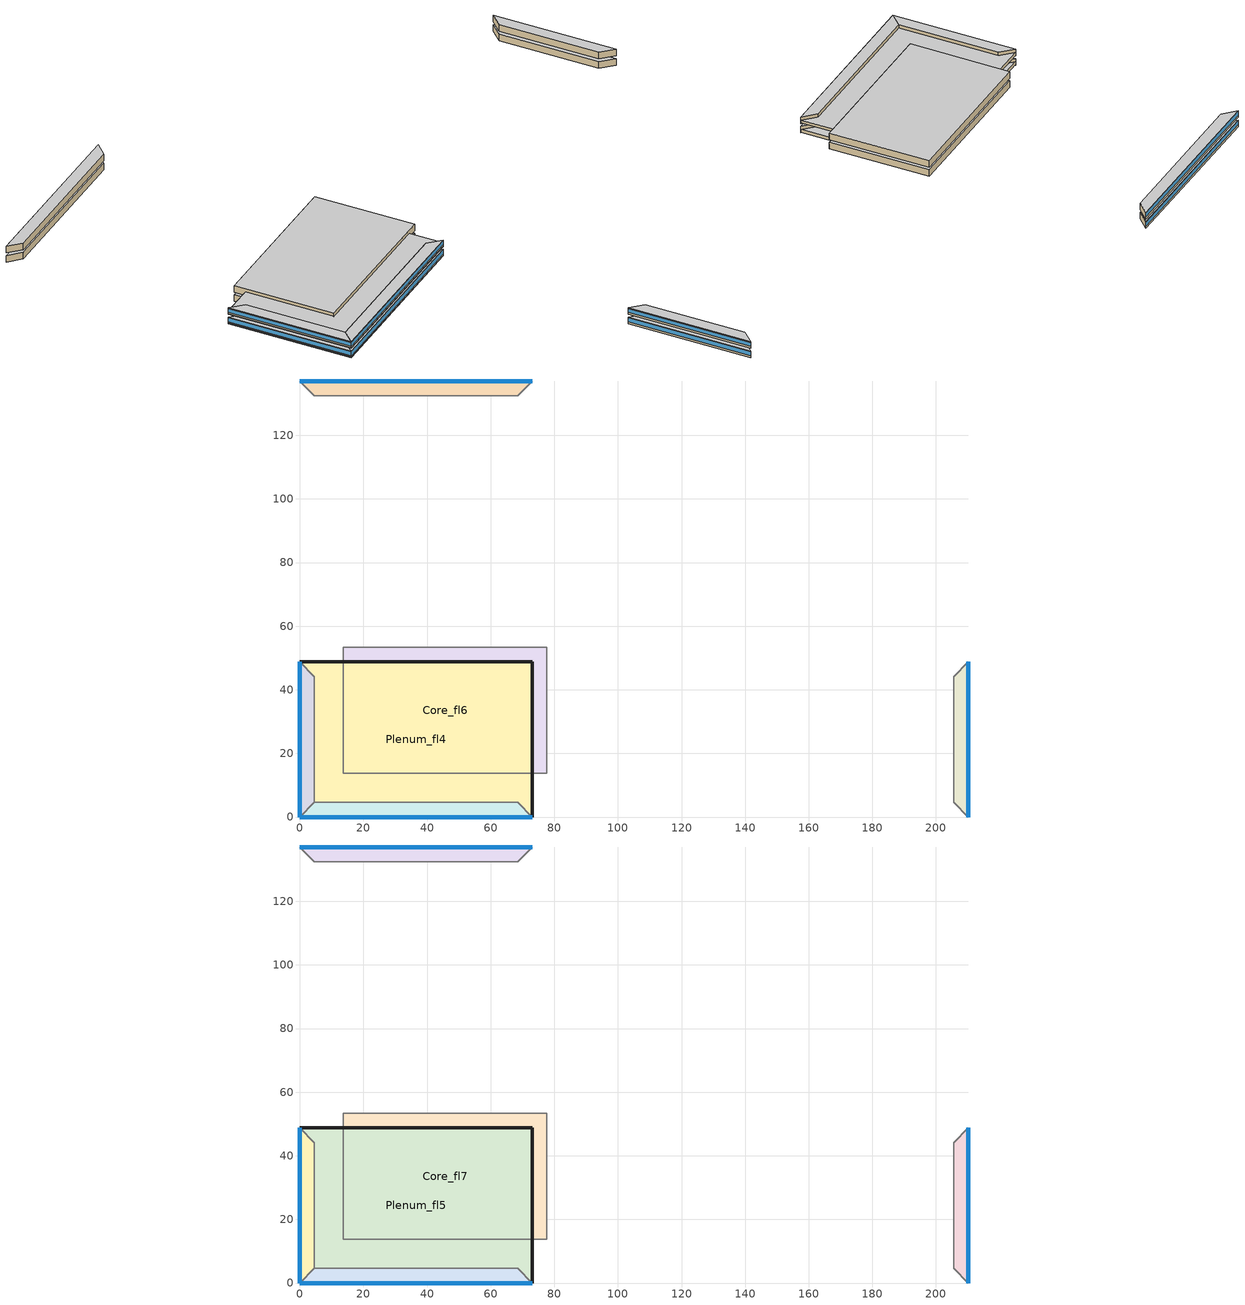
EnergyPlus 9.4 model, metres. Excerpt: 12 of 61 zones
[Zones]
Core_fl6
 floor adiabatic (INT-FLOOR-TOPSIDE): 77.68,53.31 77.68,13.72 13.72,13.72 13.72,53.31 z63.41
 wall to Perimeter_fl6_ZN_2 (int-walls): 77.68,13.72 77.68,53.31 z63.41:66.16
 wall to Perimeter_fl6_ZN_3 (int-walls): 77.68,53.31 13.72,53.31 z63.41:66.16
 wall to Perimeter_fl6_ZN_1 (int-walls): 13.72,13.72 77.68,13.72 z63.41:66.16
 wall to Perimeter_fl6_ZN_4 (int-walls): 13.72,53.31 13.72,13.72 z63.41:66.16
 ceiling to Plenum_fl6 (DropCeiling): 13.72,53.31 13.72,13.72 77.68,13.72 77.68,53.31 z66.16
Plenum_fl4
 floor to Perimeter_fl4_ZN_1 (DropCeiling): 73.11,0 0,0 4.57,4.57 68.53,4.57 z63.72
 floor to Perimeter_fl4_ZN_2 (DropCeiling): 73.11,0 68.53,4.57 68.53,44.16 73.11,48.74 z63.72
 floor to Perimeter_fl4_ZN_3 (DropCeiling): 0,48.74 73.11,48.74 68.53,44.16 4.57,44.16 z63.72
 floor to Perimeter_fl4_ZN_4 (DropCeiling): 0,0 0,48.74 4.57,44.16 4.57,4.57 z63.72
 floor to Core_fl4 (DropCeiling): 68.53,4.57 4.57,4.57 4.57,44.16 68.53,44.16 z63.72
 wall outside (Mass Non-res Ext Wall): 73.11,0 73.11,48.74 0,48.74 0,0 73.11,0 z63.72:64.94
 ceiling adiabatic (INT-FLOOR-UNDERSIDE): 73.11,48.74 0,48.74 0,0 73.11,0 z64.94
Perimeter_fl6_ZN_1
 floor adiabatic (INT-FLOOR-TOPSIDE): 68.53,4.57 73.11,0 0,0 4.57,4.57 z63.41
 wall outside (Mass Non-res Ext Wall): 0,0 73.11,0 z63.41:66.16
 wall to Perimeter_fl6_ZN_2 (int-walls): 73.11,0 68.53,4.57 z63.41:66.16
 wall to Perimeter_fl6_ZN_4 (int-walls): 4.57,4.57 0,0 z63.41:66.16
 window (Window Non-res Fixed): 0,0 73.11,0 z64.33:65.91
 ceiling to Plenum_fl6 (DropCeiling): 4.57,4.57 0,0 73.11,0 68.53,4.57 z66.16
Perimeter_fl6_ZN_2
 floor adiabatic (INT-FLOOR-TOPSIDE): 205.63,44.16 210.13,48.74 210.13,0 205.63,4.57 z63.41
 wall outside (Mass Non-res Ext Wall): 210.13,0 210.13,48.74 z63.41:66.16
 wall to Perimeter_fl6_ZN_3 (int-walls): 210.13,48.74 205.63,44.16 z63.41:66.16
 window (Window Non-res Fixed): 210.13,0 210.13,48.74 z64.33:65.91
 ceiling to Plenum_fl6 (DropCeiling): 205.63,4.57 210.13,0 210.13,48.74 205.63,44.16 z66.16
Perimeter_fl6_ZN_3
 floor adiabatic (INT-FLOOR-TOPSIDE): 4.57,132.49 0,137.06 73.11,137.06 68.53,132.49 z63.41
 wall outside (Mass Non-res Ext Wall): 73.11,137.06 0,137.06 z63.41:66.16
 wall to Perimeter_fl6_ZN_4 (int-walls): 0,137.06 4.57,132.49 z63.41:66.16
 window (Window Non-res Fixed): 73.11,137.06 0,137.06 z64.33:65.91
 ceiling to Plenum_fl6 (DropCeiling): 68.53,132.49 73.11,137.06 0,137.06 4.57,132.49 z66.16
Perimeter_fl6_ZN_4
 floor adiabatic (INT-FLOOR-TOPSIDE): 4.57,4.57 0,0 0,48.74 4.57,44.16 z63.41
 wall outside (Mass Non-res Ext Wall): 0,48.74 0,0 z63.41:66.16
 window (Window Non-res Fixed): 0,48.74 0,0 z64.33:65.91
 ceiling to Plenum_fl6 (DropCeiling): 4.57,44.16 0,48.74 0,0 4.57,4.57 z66.16
Core_fl7
 floor adiabatic (INT-FLOOR-TOPSIDE): 77.68,53.31 77.68,13.72 13.72,13.72 13.72,53.31 z67.37
 wall to Perimeter_fl7_ZN_2 (int-walls): 77.68,13.72 77.68,53.31 z67.37:70.12
 wall to Perimeter_fl7_ZN_3 (int-walls): 77.68,53.31 13.72,53.31 z67.37:70.12
 wall to Perimeter_fl7_ZN_1 (int-walls): 13.72,13.72 77.68,13.72 z67.37:70.12
 wall to Perimeter_fl7_ZN_4 (int-walls): 13.72,53.31 13.72,13.72 z67.37:70.12
 ceiling to Plenum_fl7 (DropCeiling): 13.72,53.31 13.72,13.72 77.68,13.72 77.68,53.31 z70.12
Plenum_fl5
 floor to Perimeter_fl5_ZN_1 (DropCeiling): 73.11,0 0,0 4.57,4.57 68.53,4.57 z67.68
 floor to Perimeter_fl5_ZN_2 (DropCeiling): 73.11,0 68.53,4.57 68.53,44.16 73.11,48.74 z67.68
 floor to Perimeter_fl5_ZN_3 (DropCeiling): 0,48.74 73.11,48.74 68.53,44.16 4.57,44.16 z67.68
 floor to Perimeter_fl5_ZN_4 (DropCeiling): 0,0 0,48.74 4.57,44.16 4.57,4.57 z67.68
 floor to Core_fl5 (DropCeiling): 68.53,4.57 4.57,4.57 4.57,44.16 68.53,44.16 z67.68
 wall outside (Mass Non-res Ext Wall): 73.11,0 73.11,48.74 0,48.74 0,0 73.11,0 z67.68:68.9
 ceiling adiabatic (INT-FLOOR-UNDERSIDE): 73.11,48.74 0,48.74 0,0 73.11,0 z68.9
Perimeter_fl7_ZN_1
 floor adiabatic (INT-FLOOR-TOPSIDE): 68.53,4.57 73.11,0 0,0 4.57,4.57 z67.37
 wall outside (Mass Non-res Ext Wall): 0,0 73.11,0 z67.37:70.12
 wall to Perimeter_fl7_ZN_2 (int-walls): 73.11,0 68.53,4.57 z67.37:70.12
 wall to Perimeter_fl7_ZN_4 (int-walls): 4.57,4.57 0,0 z67.37:70.12
 window (Window Non-res Fixed): 0,0 73.11,0 z68.29:69.87
 ceiling to Plenum_fl7 (DropCeiling): 4.57,4.57 0,0 73.11,0 68.53,4.57 z70.12
Perimeter_fl7_ZN_2
 floor adiabatic (INT-FLOOR-TOPSIDE): 205.63,44.16 210.13,48.74 210.13,0 205.63,4.57 z67.37
 wall outside (Mass Non-res Ext Wall): 210.13,0 210.13,48.74 z67.37:70.12
 wall to Perimeter_fl7_ZN_3 (int-walls): 210.13,48.74 205.63,44.16 z67.37:70.12
 window (Window Non-res Fixed): 210.13,0 210.13,48.74 z68.29:69.87
 ceiling to Plenum_fl7 (DropCeiling): 205.63,4.57 210.13,0 210.13,48.74 205.63,44.16 z70.12
Perimeter_fl7_ZN_3
 floor adiabatic (INT-FLOOR-TOPSIDE): 4.57,132.49 0,137.06 73.11,137.06 68.53,132.49 z67.37
 wall outside (Mass Non-res Ext Wall): 73.11,137.06 0,137.06 z67.37:70.12
 wall to Perimeter_fl7_ZN_4 (int-walls): 0,137.06 4.57,132.49 z67.37:70.12
 window (Window Non-res Fixed): 73.11,137.06 0,137.06 z68.29:69.87
 ceiling to Plenum_fl7 (DropCeiling): 68.53,132.49 73.11,137.06 0,137.06 4.57,132.49 z70.12
Perimeter_fl7_ZN_4
 floor adiabatic (INT-FLOOR-TOPSIDE): 4.57,4.57 0,0 0,48.74 4.57,44.16 z67.37
 wall outside (Mass Non-res Ext Wall): 0,48.74 0,0 z67.37:70.12
 window (Window Non-res Fixed): 0,48.74 0,0 z68.29:69.87
 ceiling to Plenum_fl7 (DropCeiling): 4.57,44.16 0,48.74 0,0 4.57,4.57 z70.12
[Building]
Ref Bldg Large Office New2004_v1.3_5.0: 0, City, 0.04, 0.2, FullInteriorAndExterior, 25, 6
[Site:GroundTemperature:BuildingSurface]
19.91, 19.92, 19.91, 19.93, 19.95, 20.04, 20.33, 20.06, 20.44, 20.09, 19.99, 19.95
[Site:Location]
USA CA-SAN FRANCISCO: 37.62, -122.4, -8, 5
[Site:WaterMainsTemperature]
Correlation: , 13.08, 8
[Construction]
DropCeiling: Std AC02
INT-FLOOR-TOPSIDE: MAT-CC05 4 HW CONCRETE, CP02 CARPET PAD
INT-FLOOR-UNDERSIDE: CP02 CARPET PAD, MAT-CC05 4 HW CONCRETE
InteriorFurnishings: Std Wood 6inch
Mass Non-res Ext Wall: 1IN Stucco, 8IN Concrete HW, Mass NonRes Wall Insulation, 1/2IN Gypsum
Window Non-res Fixed: NonRes Fixed Assembly Window
int-walls: 1/2IN Gypsum, 1/2IN Gypsum
[Material]
1/2IN Gypsum: Smooth, 0.0127, 0.16, 784.9, 830, 0.9, 0.92, 0.92
1IN Stucco: Smooth, 0.0253, 0.6918, 1858, 837, 0.9, 0.92, 0.92
8IN CONCRETE HW: Rough, 0.2032, 1.311, 2240, 836.8, 0.9, 0.7, 0.7
MAT-CC05 4 HW CONCRETE: Rough, 0.1016, 1.311, 2240, 836.8, 0.9, 0.7, 0.7
Mass NonRes Wall Insulation: MediumRough, 0.03654, 0.049, 265, 836.8, 0.9, 0.7, 0.7
Std AC02: MediumSmooth, 0.0127, 0.057, 288, 1339, 0.9, 0.7, 0.2
Std Wood 6inch: MediumSmooth, 0.15, 0.12, 540, 1210, 0.9, 0.7, 0.7
[Material:NoMass]
CP02 CARPET PAD: VeryRough, 0.2165, 0.9, 0.7, 0.8
[WindowMaterial:SimpleGlazingSystem]
NonRes Fixed Assembly Window: 6.927, 0.39
[ElectricEquipment]
Core_fl6_PlugMisc_Equip: Core_fl6, BLDG_EQUIP_SCH, Watts/Area, , 10.76, , 0, 0.5, 0, General
Core_fl7_PlugMisc_Equip: Core_fl7, BLDG_EQUIP_SCH, Watts/Area, , 10.76, , 0, 0.5, 0, General
Perimeter_fl6_ZN_1_PlugMisc_Equip: Perimeter_fl6_ZN_1, BLDG_EQUIP_SCH, Watts/Area, , 10.76, , 0, 0.5, 0, General
Perimeter_fl7_ZN_1_PlugMisc_Equip: Perimeter_fl7_ZN_1, BLDG_EQUIP_SCH, Watts/Area, , 10.76, , 0, 0.5, 0, General
Perimeter_fl6_ZN_2_PlugMisc_Equip: Perimeter_fl6_ZN_2, BLDG_EQUIP_SCH, Watts/Area, , 10.76, , 0, 0.5, 0, General
Perimeter_fl7_ZN_2_PlugMisc_Equip: Perimeter_fl7_ZN_2, BLDG_EQUIP_SCH, Watts/Area, , 10.76, , 0, 0.5, 0, General
Perimeter_fl6_ZN_3_PlugMisc_Equip: Perimeter_fl6_ZN_3, BLDG_EQUIP_SCH, Watts/Area, , 10.76, , 0, 0.5, 0, General
Perimeter_fl7_ZN_3_PlugMisc_Equip: Perimeter_fl7_ZN_3, BLDG_EQUIP_SCH, Watts/Area, , 10.76, , 0, 0.5, 0, General
Perimeter_fl6_ZN_4_PlugMisc_Equip: Perimeter_fl6_ZN_4, BLDG_EQUIP_SCH, Watts/Area, , 10.76, , 0, 0.5, 0, General
Perimeter_fl7_ZN_4_PlugMisc_Equip: Perimeter_fl7_ZN_4, BLDG_EQUIP_SCH, Watts/Area, , 10.76, , 0, 0.5, 0, General
[Exterior:FuelEquipment]
Elevators: Electricity, BLDG_ELEVATORS, 244400, Elevators
[Exterior:Lights]
Exterior Facade Lighting: ALWAYS_ON, 51260, AstronomicalClock, Exterior Facade Lighting
[InternalMass]
Core_fl6 Internal Mass: InteriorFurnishings, Core_fl6, 5065
Core_fl7 Internal Mass: InteriorFurnishings, Core_fl7, 5065
Perimeter_fl6_ZN_1 Internal Mass: InteriorFurnishings, Perimeter_fl6_ZN_1, 626.8
Perimeter_fl7_ZN_1 Internal Mass: InteriorFurnishings, Perimeter_fl7_ZN_1, 626.8
Perimeter_fl6_ZN_2 Internal Mass: InteriorFurnishings, Perimeter_fl6_ZN_2, 404
Perimeter_fl7_ZN_2 Internal Mass: InteriorFurnishings, Perimeter_fl7_ZN_2, 404
Perimeter_fl6_ZN_3 Internal Mass: InteriorFurnishings, Perimeter_fl6_ZN_3, 626.8
Perimeter_fl7_ZN_3 Internal Mass: InteriorFurnishings, Perimeter_fl7_ZN_3, 626.8
Perimeter_fl6_ZN_4 Internal Mass: InteriorFurnishings, Perimeter_fl6_ZN_4, 404
Perimeter_fl7_ZN_4 Internal Mass: InteriorFurnishings, Perimeter_fl7_ZN_4, 404
[Lights]
Core_fl6_Lights: Core_fl6, BLDG_LIGHT_SCH, Watts/Area, , 10.76, , 0, 0.7, 0.2, 1, General, No
Core_fl7_Lights: Core_fl7, BLDG_LIGHT_SCH, Watts/Area, , 10.76, , 0, 0.7, 0.2, 1, General, No
Perimeter_fl6_ZN_1_Lights: Perimeter_fl6_ZN_1, BLDG_LIGHT_SCH, Watts/Area, , 10.76, , 0, 0.7, 0.2, 1, General, No
Perimeter_fl7_ZN_1_Lights: Perimeter_fl7_ZN_1, BLDG_LIGHT_SCH, Watts/Area, , 10.76, , 0, 0.7, 0.2, 1, General, No
Perimeter_fl6_ZN_2_Lights: Perimeter_fl6_ZN_2, BLDG_LIGHT_SCH, Watts/Area, , 10.76, , 0, 0.7, 0.2, 1, General, No
Perimeter_fl7_ZN_2_Lights: Perimeter_fl7_ZN_2, BLDG_LIGHT_SCH, Watts/Area, , 10.76, , 0, 0.7, 0.2, 1, General, No
Perimeter_fl6_ZN_3_Lights: Perimeter_fl6_ZN_3, BLDG_LIGHT_SCH, Watts/Area, , 10.76, , 0, 0.7, 0.2, 1, General, No
Perimeter_fl7_ZN_3_Lights: Perimeter_fl7_ZN_3, BLDG_LIGHT_SCH, Watts/Area, , 10.76, , 0, 0.7, 0.2, 1, General, No
Perimeter_fl6_ZN_4_Lights: Perimeter_fl6_ZN_4, BLDG_LIGHT_SCH, Watts/Area, , 10.76, , 0, 0.7, 0.2, 1, General, No
Perimeter_fl7_ZN_4_Lights: Perimeter_fl7_ZN_4, BLDG_LIGHT_SCH, Watts/Area, , 10.76, , 0, 0.7, 0.2, 1, General, No
[OtherEquipment]
Spawn-Zone-Core_fl6-RadiantGains: None, Core_fl6, Spawn-RadiantGains-Schedule, EquipmentLevel, 0, 0, 0, 0, 1, 0
Spawn-Zone-Core_fl7-RadiantGains: None, Core_fl7, Spawn-RadiantGains-Schedule, EquipmentLevel, 0, 0, 0, 0, 1, 0
Spawn-Zone-Plenum_fl4-RadiantGains: None, Plenum_fl4, Spawn-RadiantGains-Schedule, EquipmentLevel, 0, 0, 0, 0, 1, 0
Spawn-Zone-Plenum_fl5-RadiantGains: None, Plenum_fl5, Spawn-RadiantGains-Schedule, EquipmentLevel, 0, 0, 0, 0, 1, 0
Spawn-Zone-Perimeter_fl6_ZN_1-RadiantGains: None, Perimeter_fl6_ZN_1, Spawn-RadiantGains-Schedule, EquipmentLevel, 0, 0, 0, 0, 1, 0
Spawn-Zone-Perimeter_fl7_ZN_1-RadiantGains: None, Perimeter_fl7_ZN_1, Spawn-RadiantGains-Schedule, EquipmentLevel, 0, 0, 0, 0, 1, 0
Spawn-Zone-Perimeter_fl6_ZN_2-RadiantGains: None, Perimeter_fl6_ZN_2, Spawn-RadiantGains-Schedule, EquipmentLevel, 0, 0, 0, 0, 1, 0
Spawn-Zone-Perimeter_fl7_ZN_2-RadiantGains: None, Perimeter_fl7_ZN_2, Spawn-RadiantGains-Schedule, EquipmentLevel, 0, 0, 0, 0, 1, 0
Spawn-Zone-Perimeter_fl6_ZN_3-RadiantGains: None, Perimeter_fl6_ZN_3, Spawn-RadiantGains-Schedule, EquipmentLevel, 0, 0, 0, 0, 1, 0
Spawn-Zone-Perimeter_fl7_ZN_3-RadiantGains: None, Perimeter_fl7_ZN_3, Spawn-RadiantGains-Schedule, EquipmentLevel, 0, 0, 0, 0, 1, 0
Spawn-Zone-Perimeter_fl6_ZN_4-RadiantGains: None, Perimeter_fl6_ZN_4, Spawn-RadiantGains-Schedule, EquipmentLevel, 0, 0, 0, 0, 1, 0
Spawn-Zone-Perimeter_fl7_ZN_4-RadiantGains: None, Perimeter_fl7_ZN_4, Spawn-RadiantGains-Schedule, EquipmentLevel, 0, 0, 0, 0, 1, 0
[People]
Core_fl6 People: Core_fl6, BLDG_OCC_SCH, Area/Person, , , 18.58, 0.3, Autocalculate, ACTIVITY_SCH, , No, ZoneAveraged, , WORK_EFF_SCH, ClothingInsulationSchedule, , CLOTHING_SCH, AIR_VELO_SCH, Fanger
Core_fl7 People: Core_fl7, BLDG_OCC_SCH, Area/Person, , , 18.58, 0.3, Autocalculate, ACTIVITY_SCH, , No, ZoneAveraged, , WORK_EFF_SCH, ClothingInsulationSchedule, , CLOTHING_SCH, AIR_VELO_SCH, Fanger
Perimeter_fl6_ZN_1 People: Perimeter_fl6_ZN_1, BLDG_OCC_SCH, Area/Person, , , 18.58, 0.3, Autocalculate, ACTIVITY_SCH, , No, ZoneAveraged, , WORK_EFF_SCH, ClothingInsulationSchedule, , CLOTHING_SCH, AIR_VELO_SCH, Fanger
Perimeter_fl7_ZN_1 People: Perimeter_fl7_ZN_1, BLDG_OCC_SCH, Area/Person, , , 18.58, 0.3, Autocalculate, ACTIVITY_SCH, , No, ZoneAveraged, , WORK_EFF_SCH, ClothingInsulationSchedule, , CLOTHING_SCH, AIR_VELO_SCH, Fanger
Perimeter_fl6_ZN_2 People: Perimeter_fl6_ZN_2, BLDG_OCC_SCH, Area/Person, , , 18.58, 0.3, Autocalculate, ACTIVITY_SCH, , No, ZoneAveraged, , WORK_EFF_SCH, ClothingInsulationSchedule, , CLOTHING_SCH, AIR_VELO_SCH, Fanger
Perimeter_fl7_ZN_2 People: Perimeter_fl7_ZN_2, BLDG_OCC_SCH, Area/Person, , , 18.58, 0.3, Autocalculate, ACTIVITY_SCH, , No, ZoneAveraged, , WORK_EFF_SCH, ClothingInsulationSchedule, , CLOTHING_SCH, AIR_VELO_SCH, Fanger
Perimeter_fl6_ZN_3 People: Perimeter_fl6_ZN_3, BLDG_OCC_SCH, Area/Person, , , 18.58, 0.3, Autocalculate, ACTIVITY_SCH, , No, ZoneAveraged, , WORK_EFF_SCH, ClothingInsulationSchedule, , CLOTHING_SCH, AIR_VELO_SCH, Fanger
Perimeter_fl7_ZN_3 People: Perimeter_fl7_ZN_3, BLDG_OCC_SCH, Area/Person, , , 18.58, 0.3, Autocalculate, ACTIVITY_SCH, , No, ZoneAveraged, , WORK_EFF_SCH, ClothingInsulationSchedule, , CLOTHING_SCH, AIR_VELO_SCH, Fanger
Perimeter_fl6_ZN_4 People: Perimeter_fl6_ZN_4, BLDG_OCC_SCH, Area/Person, , , 18.58, 0.3, Autocalculate, ACTIVITY_SCH, , No, ZoneAveraged, , WORK_EFF_SCH, ClothingInsulationSchedule, , CLOTHING_SCH, AIR_VELO_SCH, Fanger
Perimeter_fl7_ZN_4 People: Perimeter_fl7_ZN_4, BLDG_OCC_SCH, Area/Person, , , 18.58, 0.3, Autocalculate, ACTIVITY_SCH, , No, ZoneAveraged, , WORK_EFF_SCH, ClothingInsulationSchedule, , CLOTHING_SCH, AIR_VELO_SCH, Fanger
[Zone]
Core_fl6: 0, 4.573, 4.573, 23.7792, 1, 1, , , Autocalculate, , , Yes
Core_fl7: 0, 4.573, 4.573, 27.7424, 1, 1, , , Autocalculate, , , Yes
Plenum_fl4: 0, 0, 0, 18.5968, 1, 1, , , Autocalculate, , , No
Plenum_fl5: 0, 0, 0, 22.56, 1, 1, , , Autocalculate, , , No
Perimeter_fl6_ZN_1; Perimeter_fl6_ZN_4: 0, 0, 0, 23.7792, 1, 1, , , Autocalculate, , , Yes
Perimeter_fl7_ZN_1; Perimeter_fl7_ZN_4: 0, 0, 0, 27.7424, 1, 1, , , Autocalculate, , , Yes
Perimeter_fl6_ZN_2: 0, 68.53, 0, 23.7792, 1, 1, , , Autocalculate, , , Yes
Perimeter_fl7_ZN_2: 0, 68.53, 0, 27.7424, 1, 1, , , Autocalculate, , , Yes
Perimeter_fl6_ZN_3: 0, 0, 44.16, 23.7792, 1, 1, , , Autocalculate, , , Yes
Perimeter_fl7_ZN_3: 0, 0, 44.16, 27.7424, 1, 1, , , Autocalculate, , , Yes
[Schedule:Compact]
ACTIVITY_SCH: Any Number, Through: 12/31, For: AllDays, Until: 24:00, 120
AIR_VELO_SCH: Any Number, Through: 12/31, For: AllDays, Until: 24:00, 0.2
ALWAYS_ON: On/Off, Through: 12/31, For: AllDays, Until: 24:00, 1
BLDG_ELEVATORS: Fraction, Through: 12/31, For: AllDays, Until: 04:00, 0.05, Until: 05:00, 0.1, Until: 06:00, 0.2, Until: 07:00, 0.4, Until: 09:00, 0.5, Until: 10:00, 0.35, Until: 16:00, 0.15, Until: 17:00, 0.35, Until: 19:00, 0.5, Until: 21:00, 0.4, Until: 22:00, 0.3, Until: 23:00, 0.2, Until: 24:00, 0.1
BLDG_EQUIP_SCH: Fraction, Through: 12/31, For: Weekdays, Until: 08:00, 0.4, Until: 12:00, 0.9, Until: 13:00, 0.8, Until: 17:00, 0.9, Until: 18:00, 0.8, Until: 20:00, 0.6, Until: 22:00, 0.5, Until: 24:00, 0.4, For: Saturday, Until: 06:00, 0.3, Until: 08:00, 0.4, Until: 14:00, 0.5, Until: 17:00, 0.35, Until: 24:00, 0.3, For: SummerDesignDay, Until: 24:00, 1, For: WinterDesignDay, Until: 24:00, 0, For: AllOtherDays, Until: 24:00, 0.3
BLDG_LIGHT_SCH: Fraction, Through: 12/31, For: Weekdays, Until: 05:00, 0.05, Until: 07:00, 0.1, Until: 08:00, 0.3, Until: 17:00, 0.9, Until: 18:00, 0.7, Until: 20:00, 0.5, Until: 22:00, 0.3, Until: 23:00, 0.1, Until: 24:00, 0.05, For: Saturday, Until: 06:00, 0.05, Until: 08:00, 0.1, Until: 14:00, 0.5, Until: 17:00, 0.15, Until: 24:00, 0.05, For: SummerDesignDay, Until: 24:00, 1, For: WinterDesignDay, Until: 24:00, 0, For: AllOtherDays, Until: 24:00, 0.05
BLDG_OCC_SCH: Fraction, Through: 12/31, For: SummerDesignDay, Until: 06:00, 0, Until: 22:00, 1, Until: 24:00, 0.05, For: Weekdays, Until: 06:00, 0, Until: 07:00, 0.1, Until: 08:00, 0.2, Until: 12:00, 0.95, Until: 13:00, 0.5, Until: 17:00, 0.95, Until: 18:00, 0.7, Until: 20:00, 0.4, Until: 22:00, 0.1, Until: 24:00, 0.05, For: Saturday, Until: 06:00, 0, Until: 08:00, 0.1, Until: 14:00, 0.5, Until: 17:00, 0.1, Until: 24:00, 0, For: AllOtherDays, Until: 24:00, 0
CLOTHING_SCH: Any Number, Through: 04/30, For: AllDays, Until: 24:00, 1, Through: 09/30, For: AllDays, Until: 24:00, 0.5, Through: 12/31, For: AllDays, Until: 24:00, 1
WORK_EFF_SCH: Fraction, Through: 12/31, For: AllDays, Until: 24:00, 0
[Schedule:Constant]
Spawn-RadiantGains-Schedule: 1
